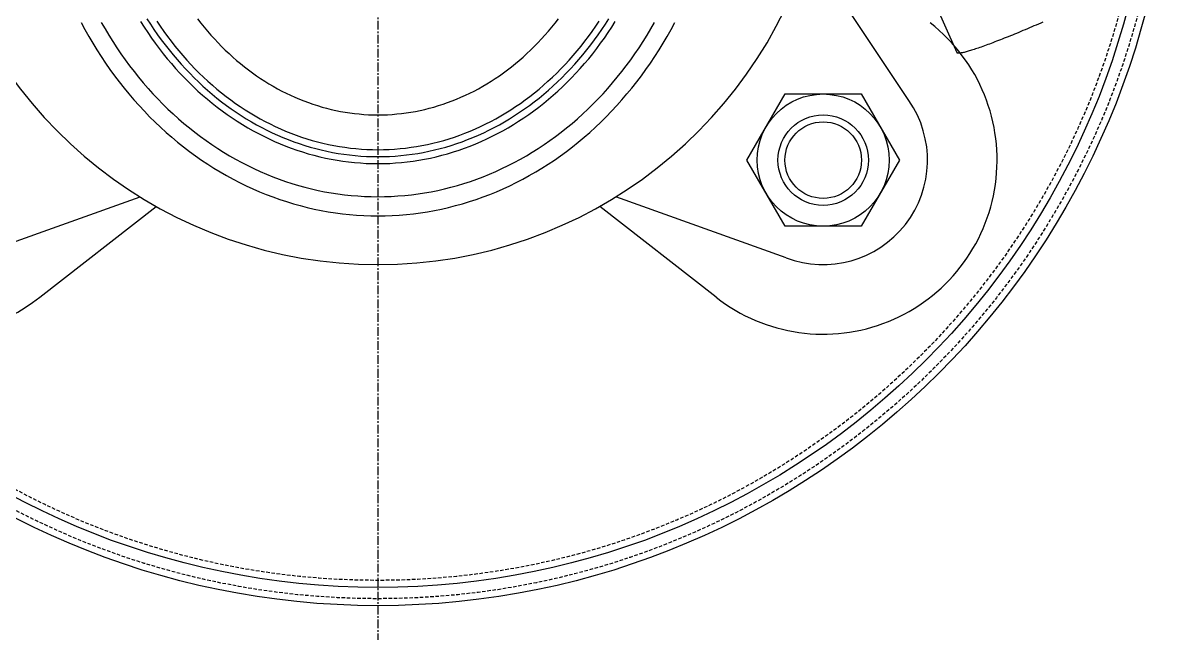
# Model space of a CAD drawing. Extents: x -168 to 134, y -932 to 134.
# Drawn here: x -51 to 114, y -117.9 to -30.3 of the extents above; entities that cross this region are included whole.
import ezdxf

# ---------------------------------------------------------------- set-up
doc = ezdxf.new("R2010")
doc.units = 0
doc.linetypes.add('CENTER', pattern=[2, 1.25, -0.25, 0.25, -0.25])
doc.linetypes.add('DASHED', pattern=[0.75, 0.5, -0.25])
doc.layers.get('0').update_dxf_attribs({"linetype": 'CONTINUOUS'})
doc.layers.add('CENTER', color=1, linetype='CENTER')

msp = doc.modelspace()

# ---------------------------------------------------------------- linework, layer by layer
at = {"color": 7, "linetype": 'CONTINUOUS'}
for p, q in [((76.32, -41.44), (61.91, -19.81)), ((83.24, -34.58), (79.17, -25.45)), ((-58.68, -64.02), (-34.2, -55.27)), ((58.68, -64.02), (34.2, -55.27)), ((-48.61, -69.7), (-31.89, -56.64)), ((48.61, -69.7), (31.89, -56.64))]:
    msp.add_line(p, q, dxfattribs=at)
msp.add_lwpolyline([(69.48, -40.5), (74.97, -50), (69.48, -59.5), (58.52, -59.5), (53.03, -50), (58.52, -40.5)], close=True, dxfattribs=at)
for points in [[(-33.2, -29.69, 0), (-32.71, -30.47, 0), (-32.2, -31.23, 0), (-31.67, -31.98, 0), (-31.14, -32.72, 0), (-30.59, -33.45, 0), (-30.03, -34.16, 0), (-29.46, -34.86, 0), (-28.88, -35.55, 0), (-28.28, -36.22, 0), (-27.68, -36.88, 0), (-27.06, -37.53, 0), (-26.44, -38.16, 0), (-25.8, -38.77, 0), (-25.15, -39.37, 0), (-24.5, -39.95, 0), (-23.83, -40.52, 0), (-23.16, -41.08, 0), (-22.47, -41.61, 0), (-21.78, -42.13, 0), (-21.08, -42.64, 0), (-20.37, -43.13, 0), (-19.65, -43.6, 0), (-18.93, -44.05, 0), (-18.2, -44.49, 0), (-17.46, -44.91, 0), (-16.71, -45.31, 0), (-15.96, -45.69, 0), (-15.2, -46.06, 0), (-14.43, -46.41, 0), (-13.66, -46.74, 0), (-12.89, -47.05, 0), (-12.11, -47.35, 0), (-11.32, -47.62, 0), (-10.53, -47.88, 0), (-9.74, -48.12, 0), (-8.94, -48.34, 0), (-8.14, -48.54, 0), (-7.33, -48.72, 0), (-6.52, -48.88, 0), (-5.71, -49.03, 0), (-4.9, -49.15, 0), (-4.09, -49.26, 0), (-3.27, -49.35, 0), (-2.46, -49.41, 0), (-1.64, -49.46, 0), (-0.82, -49.49, 0), (0, -49.5, 0), (0.82, -49.49, 0), (1.64, -49.46, 0), (2.46, -49.41, 0), (3.27, -49.35, 0), (4.09, -49.26, 0), (4.9, -49.15, 0), (5.71, -49.03, 0), (6.52, -48.88, 0), (7.33, -48.72, 0), (8.14, -48.54, 0), (8.94, -48.34, 0), (9.74, -48.12, 0), (10.53, -47.88, 0), (11.32, -47.62, 0), (12.11, -47.35, 0), (12.89, -47.05, 0), (13.66, -46.74, 0), (14.43, -46.41, 0), (15.2, -46.06, 0), (15.96, -45.69, 0), (16.71, -45.31, 0), (17.46, -44.91, 0), (18.2, -44.49, 0), (18.93, -44.05, 0), (19.65, -43.6, 0), (20.37, -43.13, 0), (21.08, -42.64, 0), (21.78, -42.13, 0), (22.47, -41.61, 0), (23.16, -41.08, 0), (23.83, -40.52, 0), (24.5, -39.95, 0), (25.15, -39.37, 0), (25.8, -38.77, 0), (26.44, -38.16, 0), (27.06, -37.53, 0), (27.68, -36.88, 0), (28.28, -36.22, 0), (28.88, -35.55, 0), (29.46, -34.86, 0), (30.03, -34.16, 0), (30.59, -33.45, 0), (31.14, -32.72, 0), (31.67, -31.98, 0), (32.2, -31.23, 0), (32.71, -30.47, 0), (33.2, -29.69, 0)], [(-42.68, -30.22, 0), (-42.14, -31.22, 0), (-41.58, -32.22, 0), (-41, -33.2, 0), (-40.41, -34.16, 0), (-39.8, -35.11, 0), (-39.17, -36.05, 0), (-38.52, -36.97, 0), (-37.86, -37.88, 0), (-37.19, -38.77, 0), (-36.5, -39.64, 0), (-35.79, -40.5, 0), (-35.07, -41.34, 0), (-34.33, -42.16, 0), (-33.58, -42.97, 0), (-32.82, -43.76, 0), (-32.04, -44.53, 0), (-31.25, -45.28, 0), (-30.44, -46.01, 0), (-29.62, -46.72, 0), (-28.79, -47.42, 0), (-27.95, -48.09, 0), (-27.1, -48.74, 0), (-26.23, -49.38, 0), (-25.36, -49.99, 0), (-24.47, -50.58, 0), (-23.57, -51.15, 0), (-22.67, -51.7, 0), (-21.75, -52.23, 0), (-20.82, -52.73, 0), (-19.89, -53.21, 0), (-18.95, -53.67, 0), (-18, -54.11, 0), (-17.04, -54.53, 0), (-16.07, -54.92, 0), (-15.1, -55.29, 0), (-14.12, -55.64, 0), (-13.14, -55.96, 0), (-12.15, -56.26, 0), (-11.16, -56.54, 0), (-10.16, -56.79, 0), (-9.15, -57.02, 0), (-8.15, -57.23, 0), (-7.14, -57.41, 0), (-6.12, -57.56, 0), (-5.11, -57.7, 0), (-4.09, -57.81, 0), (-3.07, -57.89, 0), (-2.05, -57.95, 0), (-1.02, -57.99, 0), (0, -58, 0), (1.02, -57.99, 0), (2.05, -57.95, 0), (3.07, -57.89, 0), (4.09, -57.81, 0), (5.11, -57.7, 0), (6.12, -57.56, 0), (7.14, -57.41, 0), (8.15, -57.23, 0), (9.15, -57.02, 0), (10.16, -56.79, 0), (11.16, -56.54, 0), (12.15, -56.26, 0), (13.14, -55.96, 0), (14.12, -55.64, 0), (15.1, -55.29, 0), (16.07, -54.92, 0), (17.04, -54.53, 0), (18, -54.11, 0), (18.95, -53.67, 0), (19.89, -53.21, 0), (20.82, -52.73, 0), (21.75, -52.23, 0), (22.67, -51.7, 0), (23.57, -51.15, 0), (24.47, -50.58, 0), (25.36, -49.99, 0), (26.23, -49.38, 0), (27.1, -48.74, 0), (27.95, -48.09, 0), (28.79, -47.42, 0), (29.62, -46.72, 0), (30.44, -46.01, 0), (31.25, -45.28, 0), (32.04, -44.53, 0), (32.82, -43.76, 0), (33.58, -42.97, 0), (34.33, -42.16, 0), (35.07, -41.34, 0), (35.79, -40.5, 0), (36.5, -39.64, 0), (37.19, -38.77, 0), (37.86, -37.88, 0), (38.52, -36.97, 0), (39.17, -36.05, 0), (39.8, -35.11, 0), (40.41, -34.16, 0), (41, -33.2, 0), (41.58, -32.22, 0), (42.14, -31.22, 0), (42.68, -30.22, 0)], [(-39.77, -30.22, 0), (-39.23, -31.15, 0), (-38.68, -32.06, 0), (-38.12, -32.97, 0), (-37.53, -33.86, 0), (-36.94, -34.74, 0), (-36.33, -35.6, 0), (-35.7, -36.45, 0), (-35.06, -37.28, 0), (-34.4, -38.1, 0), (-33.73, -38.9, 0), (-33.05, -39.69, 0), (-32.35, -40.46, 0), (-31.64, -41.21, 0), (-30.91, -41.95, 0), (-30.18, -42.67, 0), (-29.43, -43.37, 0), (-28.67, -44.05, 0), (-27.9, -44.72, 0), (-27.11, -45.37, 0), (-26.32, -46, 0), (-25.51, -46.61, 0), (-24.69, -47.2, 0), (-23.87, -47.77, 0), (-23.03, -48.32, 0), (-22.18, -48.85, 0), (-21.33, -49.37, 0), (-20.47, -49.86, 0), (-19.59, -50.33, 0), (-18.71, -50.78, 0), (-17.83, -51.21, 0), (-16.93, -51.62, 0), (-16.03, -52.01, 0), (-15.12, -52.38, 0), (-14.21, -52.72, 0), (-13.29, -53.05, 0), (-12.36, -53.35, 0), (-11.43, -53.63, 0), (-10.49, -53.89, 0), (-9.55, -54.12, 0), (-8.61, -54.34, 0), (-7.66, -54.53, 0), (-6.71, -54.7, 0), (-5.76, -54.84, 0), (-4.8, -54.97, 0), (-3.84, -55.07, 0), (-2.88, -55.15, 0), (-1.92, -55.2, 0), (-0.96, -55.24, 0), (0, -55.25, 0), (0.96, -55.24, 0), (1.92, -55.2, 0), (2.88, -55.15, 0), (3.84, -55.07, 0), (4.8, -54.97, 0), (5.76, -54.84, 0), (6.71, -54.7, 0), (7.66, -54.53, 0), (8.61, -54.34, 0), (9.55, -54.12, 0), (10.49, -53.89, 0), (11.43, -53.63, 0), (12.36, -53.35, 0), (13.29, -53.05, 0), (14.21, -52.72, 0), (15.12, -52.38, 0), (16.03, -52.01, 0), (16.93, -51.62, 0), (17.83, -51.21, 0), (18.71, -50.78, 0), (19.59, -50.33, 0), (20.47, -49.86, 0), (21.33, -49.37, 0), (22.18, -48.85, 0), (23.03, -48.32, 0), (23.87, -47.77, 0), (24.69, -47.2, 0), (25.51, -46.61, 0), (26.32, -46, 0), (27.11, -45.37, 0), (27.9, -44.72, 0), (28.67, -44.05, 0), (29.43, -43.37, 0), (30.18, -42.67, 0), (30.91, -41.95, 0), (31.64, -41.21, 0), (32.35, -40.46, 0), (33.05, -39.69, 0), (33.73, -38.9, 0), (34.4, -38.1, 0), (35.06, -37.28, 0), (35.7, -36.45, 0), (36.33, -35.6, 0), (36.94, -34.74, 0), (37.53, -33.86, 0), (38.12, -32.97, 0), (38.68, -32.06, 0), (39.23, -31.15, 0), (39.77, -30.22, 0)], [(-34.12, -30.11, 0), (-33.61, -30.9, 0), (-33.09, -31.69, 0), (-32.55, -32.46, 0), (-32.01, -33.22, 0), (-31.45, -33.97, 0), (-30.87, -34.71, 0), (-30.29, -35.43, 0), (-29.69, -36.13, 0), (-29.08, -36.83, 0), (-28.46, -37.5, 0), (-27.83, -38.17, 0), (-27.19, -38.82, 0), (-26.53, -39.45, 0), (-25.87, -40.07, 0), (-25.2, -40.67, 0), (-24.51, -41.25, 0), (-23.82, -41.82, 0), (-23.12, -42.38, 0), (-22.41, -42.91, 0), (-21.68, -43.43, 0), (-20.96, -43.93, 0), (-20.22, -44.42, 0), (-19.47, -44.89, 0), (-18.72, -45.34, 0), (-17.96, -45.77, 0), (-17.19, -46.18, 0), (-16.42, -46.58, 0), (-15.64, -46.96, 0), (-14.85, -47.32, 0), (-14.06, -47.66, 0), (-13.26, -47.98, 0), (-12.46, -48.28, 0), (-11.65, -48.57, 0), (-10.84, -48.83, 0), (-10.02, -49.08, 0), (-9.2, -49.3, 0), (-8.37, -49.51, 0), (-7.55, -49.7, 0), (-6.71, -49.87, 0), (-5.88, -50.01, 0), (-5.05, -50.14, 0), (-4.21, -50.25, 0), (-3.37, -50.34, 0), (-2.53, -50.41, 0), (-1.69, -50.46, 0), (-0.84, -50.49, 0), (0, -50.5, 0), (0.84, -50.49, 0), (1.69, -50.46, 0), (2.53, -50.41, 0), (3.37, -50.34, 0), (4.21, -50.25, 0), (5.05, -50.14, 0), (5.88, -50.01, 0), (6.71, -49.87, 0), (7.55, -49.7, 0), (8.37, -49.51, 0), (9.2, -49.3, 0), (10.02, -49.08, 0), (10.84, -48.83, 0), (11.65, -48.57, 0), (12.46, -48.28, 0), (13.26, -47.98, 0), (14.06, -47.66, 0), (14.85, -47.32, 0), (15.64, -46.96, 0), (16.42, -46.58, 0), (17.19, -46.18, 0), (17.96, -45.77, 0), (18.72, -45.34, 0), (19.47, -44.89, 0), (20.22, -44.42, 0), (20.96, -43.93, 0), (21.68, -43.43, 0), (22.41, -42.91, 0), (23.12, -42.38, 0), (23.82, -41.82, 0), (24.51, -41.25, 0), (25.2, -40.67, 0), (25.87, -40.07, 0), (26.53, -39.45, 0), (27.19, -38.82, 0), (27.83, -38.17, 0), (28.46, -37.5, 0), (29.08, -36.83, 0), (29.69, -36.13, 0), (30.29, -35.43, 0), (30.87, -34.71, 0), (31.45, -33.97, 0), (32.01, -33.22, 0), (32.55, -32.46, 0), (33.09, -31.69, 0), (33.61, -30.9, 0), (34.12, -30.11, 0)], [(-31.8, -30.03, 0), (-31.3, -30.78, 0), (-30.79, -31.51, 0), (-30.27, -32.22, 0), (-29.74, -32.93, 0), (-29.19, -33.62, 0), (-28.63, -34.3, 0), (-28.07, -34.97, 0), (-27.49, -35.62, 0), (-26.9, -36.26, 0), (-26.3, -36.88, 0), (-25.69, -37.5, 0), (-25.07, -38.09, 0), (-24.44, -38.67, 0), (-23.8, -39.24, 0), (-23.15, -39.79, 0), (-22.5, -40.33, 0), (-21.83, -40.85, 0), (-21.16, -41.36, 0), (-20.48, -41.85, 0), (-19.79, -42.32, 0), (-19.09, -42.78, 0), (-18.38, -43.22, 0), (-17.67, -43.64, 0), (-16.95, -44.05, 0), (-16.23, -44.44, 0), (-15.5, -44.81, 0), (-14.76, -45.17, 0), (-14.01, -45.5, 0), (-13.27, -45.82, 0), (-12.51, -46.13, 0), (-11.75, -46.41, 0), (-10.99, -46.68, 0), (-10.22, -46.93, 0), (-9.45, -47.16, 0), (-8.68, -47.37, 0), (-7.9, -47.57, 0), (-7.12, -47.74, 0), (-6.33, -47.9, 0), (-5.55, -48.04, 0), (-4.76, -48.16, 0), (-3.97, -48.27, 0), (-3.18, -48.35, 0), (-2.38, -48.42, 0), (-1.59, -48.46, 0), (-0.79, -48.49, 0), (0, -48.5, 0), (0.79, -48.49, 0), (1.59, -48.46, 0), (2.38, -48.42, 0), (3.18, -48.35, 0), (3.97, -48.27, 0), (4.76, -48.16, 0), (5.55, -48.04, 0), (6.33, -47.9, 0), (7.12, -47.74, 0), (7.9, -47.57, 0), (8.68, -47.37, 0), (9.45, -47.16, 0), (10.22, -46.93, 0), (10.99, -46.68, 0), (11.75, -46.41, 0), (12.51, -46.13, 0), (13.27, -45.82, 0), (14.01, -45.5, 0), (14.76, -45.17, 0), (15.5, -44.81, 0), (16.23, -44.44, 0), (16.95, -44.05, 0), (17.67, -43.64, 0), (18.38, -43.22, 0), (19.09, -42.78, 0), (19.79, -42.32, 0), (20.48, -41.85, 0), (21.16, -41.36, 0), (21.83, -40.85, 0), (22.5, -40.33, 0), (23.15, -39.79, 0), (23.8, -39.24, 0), (24.44, -38.67, 0), (25.07, -38.09, 0), (25.69, -37.5, 0), (26.3, -36.88, 0), (26.9, -36.26, 0), (27.49, -35.62, 0), (28.07, -34.97, 0), (28.63, -34.3, 0), (29.19, -33.62, 0), (29.74, -32.93, 0), (30.27, -32.22, 0), (30.79, -31.51, 0), (31.3, -30.78, 0), (31.8, -30.03, 0)], [(-25.93, -29.71, 0), (-25.46, -30.31, 0), (-24.99, -30.9, 0), (-24.5, -31.48, 0), (-24.01, -32.04, 0), (-23.5, -32.6, 0), (-22.99, -33.14, 0), (-22.47, -33.67, 0), (-21.95, -34.19, 0), (-21.41, -34.7, 0), (-20.87, -35.19, 0), (-20.32, -35.67, 0), (-19.76, -36.14, 0), (-19.2, -36.59, 0), (-18.62, -37.03, 0), (-18.04, -37.46, 0), (-17.46, -37.88, 0), (-16.87, -38.28, 0), (-16.27, -38.66, 0), (-15.67, -39.04, 0), (-15.06, -39.39, 0), (-14.44, -39.74, 0), (-13.82, -40.07, 0), (-13.2, -40.38, 0), (-12.57, -40.68, 0), (-11.93, -40.97, 0), (-11.29, -41.24, 0), (-10.65, -41.5, 0), (-10, -41.74, 0), (-9.35, -41.96, 0), (-8.7, -42.17, 0), (-8.04, -42.37, 0), (-7.38, -42.55, 0), (-6.72, -42.71, 0), (-6.05, -42.86, 0), (-5.39, -43, 0), (-4.72, -43.11, 0), (-4.05, -43.22, 0), (-3.38, -43.3, 0), (-2.7, -43.37, 0), (-2.03, -43.43, 0), (-1.35, -43.47, 0), (-0.68, -43.49, 0), (0, -43.5, 0), (0.68, -43.49, 0), (1.35, -43.47, 0), (2.03, -43.43, 0), (2.7, -43.37, 0), (3.38, -43.3, 0), (4.05, -43.22, 0), (4.72, -43.11, 0), (5.39, -43, 0), (6.05, -42.86, 0), (6.72, -42.71, 0), (7.38, -42.55, 0), (8.04, -42.37, 0), (8.7, -42.17, 0), (9.35, -41.96, 0), (10, -41.74, 0), (10.65, -41.5, 0), (11.29, -41.24, 0), (11.93, -40.97, 0), (12.57, -40.68, 0), (13.2, -40.38, 0), (13.82, -40.07, 0), (14.44, -39.74, 0), (15.06, -39.39, 0), (15.67, -39.04, 0), (16.27, -38.66, 0), (16.87, -38.28, 0), (17.46, -37.88, 0), (18.04, -37.46, 0), (18.62, -37.03, 0), (19.2, -36.59, 0), (19.76, -36.14, 0), (20.32, -35.67, 0), (20.87, -35.19, 0), (21.41, -34.7, 0), (21.95, -34.19, 0), (22.47, -33.67, 0), (22.99, -33.14, 0), (23.5, -32.6, 0), (24.01, -32.04, 0), (24.5, -31.48, 0), (24.99, -30.9, 0), (25.46, -30.31, 0), (25.93, -29.71, 0)], [(95.59, -30.17, 0), (95.27, -30.31, 0), (94.95, -30.45, 0), (94.62, -30.59, 0), (94.3, -30.73, 0), (93.98, -30.87, 0), (93.66, -31, 0), (93.35, -31.14, 0), (93.03, -31.27, 0), (92.72, -31.4, 0), (92.41, -31.53, 0), (92.1, -31.66, 0), (91.79, -31.79, 0), (91.49, -31.91, 0), (91.19, -32.03, 0), (90.9, -32.15, 0), (90.6, -32.27, 0), (90.31, -32.39, 0), (90.03, -32.5, 0), (89.74, -32.61, 0), (89.47, -32.72, 0), (89.19, -32.83, 0), (88.92, -32.93, 0), (88.66, -33.03, 0), (88.4, -33.13, 0), (88.14, -33.23, 0), (87.89, -33.32, 0), (87.65, -33.41, 0), (87.41, -33.5, 0), (87.17, -33.59, 0), (86.95, -33.67, 0), (86.72, -33.75, 0), (86.51, -33.82, 0), (86.3, -33.9, 0), (86.09, -33.97, 0), (85.89, -34.03, 0), (85.7, -34.1, 0), (85.51, -34.16, 0), (85.33, -34.21, 0), (85.16, -34.27, 0), (85, -34.32, 0), (84.84, -34.36, 0), (84.69, -34.41, 0), (84.54, -34.45, 0), (84.41, -34.48, 0), (84.28, -34.52, 0), (84.15, -34.54, 0), (84.04, -34.57, 0), (83.93, -34.59, 0), (83.83, -34.61, 0), (83.74, -34.63, 0), (83.65, -34.64, 0), (83.58, -34.65, 0), (83.51, -34.65, 0), (83.44, -34.65, 0), (83.39, -34.65, 0), (83.34, -34.64, 0), (83.31, -34.63, 0), (83.28, -34.62, 0), (83.26, -34.6, 0), (83.24, -34.58, 0)]]:
    msp.add_polyline3d(points, dxfattribs=at)
for centre, radius in [((0, 0), 114), ((0, 0), 111.37), ((64, -50), 9.5), ((64, -50), 6.5), ((64, -50), 5.5)]:
    msp.add_circle(centre, radius, dxfattribs=at)
at = {"color": 3, "linetype": 'DASHED'}
for radius in [113, 110.37]:
    msp.add_circle((0, 0), radius, dxfattribs=at)
at = {"color": 7, "linetype": 'CONTINUOUS'}
for centre, radius, start, end in [((0, 0), 65, 117.3801, 62.6199), ((-64, -50), 25, 127.9987, 307.9987), ((64, -50), 25, 232.0013, 52.0013), ((64, -50), 15, 249.2214, 34.7811)]:
    msp.add_arc(centre, radius, start, end, dxfattribs=at)
at = {"layer": 'CENTER', "color": 1, "linetype": 'CENTER'}
msp.add_line((0, 134), (0, -134), dxfattribs=at)

doc.saveas('drawing.dxf')
